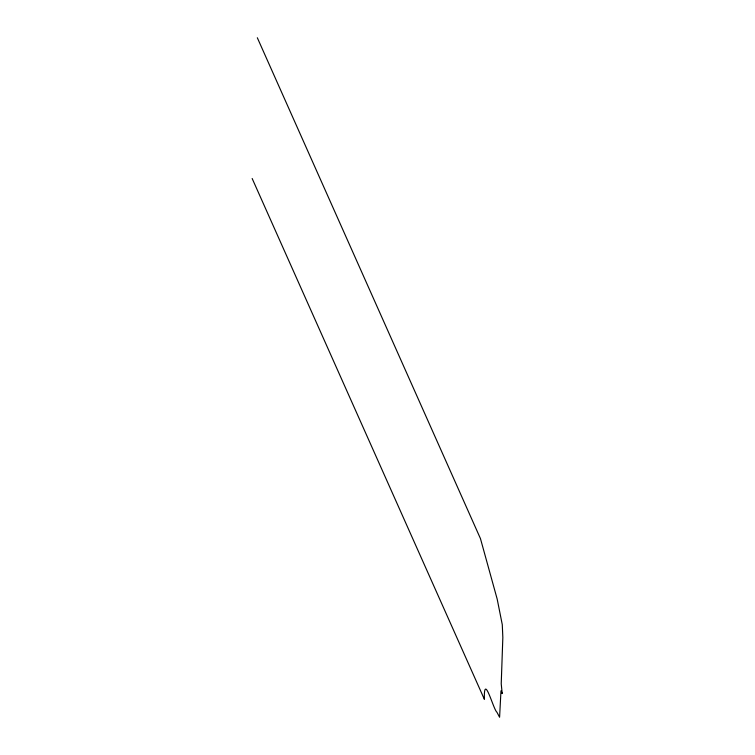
<?xml version="1.0" encoding="UTF-8"?>
<svg xmlns="http://www.w3.org/2000/svg" width="755" height="755" viewBox="0 0 755 755"><rect width="100%" height="100%" fill="white"/><g stroke="black" fill="none" stroke-linecap="round" stroke-linejoin="round"><path stroke-width="1.13" d="M257.323 37.75L480.463 538.626L497.186 599.102L502.283 624.659L502.839 637.456L501.226 683.785L502.188 693.552L500.971 690.825L499.593 717.25L496.932 712.229C493.26 709.473 483.662 671.308 484.38 699.319L252.161 178.501"/></g></svg>
